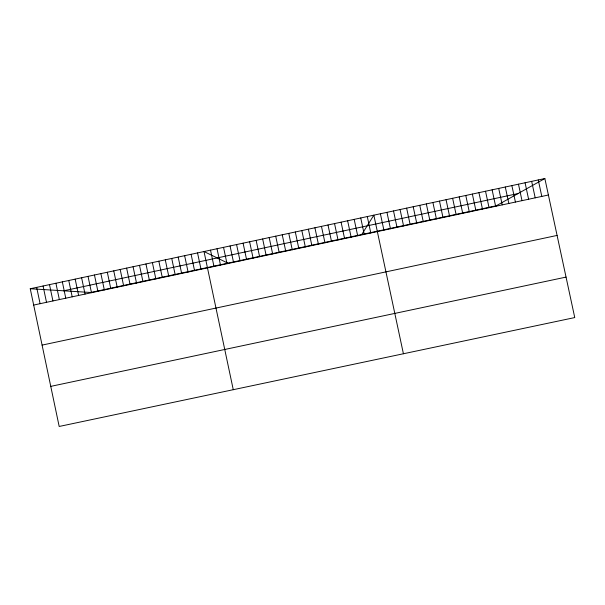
<?xml version="1.0" encoding="UTF-8"?>
<svg xmlns="http://www.w3.org/2000/svg" width="605" height="605" viewBox="0 0 605 605"><rect width="100%" height="100%" fill="white"/><g stroke="black" fill="none" stroke-linecap="round" stroke-linejoin="round"><path stroke-width="0.91" d="M361.737 234.528L373.845 215.161L403.414 353.759M495.162 206.403L544.855 178.536L574.75 317.572L59.184 426.464L30.25 288.744L544.855 178.536M63.608 290.808L518.061 193.562M90.72 292.48L496.334 205.753M33.676 305.064L548.402 195.007M42.093 345.1L557.092 235.421M50.76 386.376L566.046 277.098M30.25 288.744L92.179 292.57M228.456 263.432L204.006 251.536L233.265 389.696M538.261 179.95L541.8 196.421M531.659 181.356L535.198 197.835M525.064 182.77L528.604 199.242M518.47 184.185L522.009 200.656M511.875 185.599L515.415 202.062M505.288 187.005L508.82 203.469M498.702 188.42L502.233 204.883M492.115 189.826L495.639 206.29M485.528 191.24L489.052 207.696M478.941 192.647L482.472 209.103M472.361 194.061L475.885 210.517M465.782 195.468L469.306 211.924M459.203 196.875L462.727 213.331M452.623 198.289L456.147 214.737M446.051 199.695L449.568 216.144M439.48 201.102L442.996 217.55M432.908 202.509L436.424 218.949M426.336 203.915L429.852 220.356M419.764 205.322L423.281 221.763M413.2 206.728L416.716 223.169M406.636 208.135L410.152 224.568M400.071 209.542L403.588 225.975M393.515 210.948L397.024 227.374M386.958 212.347L390.459 228.781M380.394 213.754L383.903 230.18M367.288 216.56L370.789 232.985M360.739 217.966L364.24 234.385M354.182 219.373L357.684 235.791M347.633 220.772L351.134 237.19M341.091 222.171L344.585 238.589M334.542 223.578L338.036 239.988M328.001 224.977L331.495 241.387M321.459 226.376L324.953 242.787M314.918 227.775L318.411 244.186M308.384 229.182L311.87 245.585M301.842 230.581L305.336 246.984M295.308 231.98L298.794 248.383M288.774 233.379L292.26 249.774M282.248 234.778L285.726 251.173M275.714 236.177L279.2 252.572M269.187 237.576L272.673 253.964M262.661 238.967L266.139 255.363M256.142 240.366L259.613 256.754M249.615 241.766L253.094 258.154M243.097 243.165L246.568 259.545M236.578 244.556L240.049 260.944M230.059 245.955L233.53 262.336M223.54 247.347L227.011 263.727M217.029 248.746L220.5 265.119M210.517 250.137L213.988 266.51M197.548 252.913L201.011 269.285M191.097 254.297L194.56 270.669M184.638 255.681L188.102 272.046M178.188 257.065L181.651 273.43M171.737 258.441L175.193 274.806M165.286 259.825L168.742 276.19M158.843 261.209L162.299 277.566M152.392 262.585L155.848 278.943M145.949 263.969L149.405 280.319M139.505 265.345L142.962 281.703M133.07 266.722L136.518 283.079M126.626 268.106L130.083 284.456M120.191 269.482L123.639 285.832M113.755 270.858L117.204 287.209M107.319 272.242L110.768 288.585M100.891 273.619L104.332 289.961M94.463 274.995L97.904 291.338M88.035 276.372L91.476 292.707M81.607 277.748L85.048 294.083M75.179 279.124L78.62 295.459M68.758 280.501L72.192 296.828M62.338 281.877L65.771 298.204M55.917 283.246L59.351 299.581M49.497 284.622L52.93 300.95M43.076 285.999L46.509 302.326M36.663 287.375L40.096 303.695"/></g></svg>
